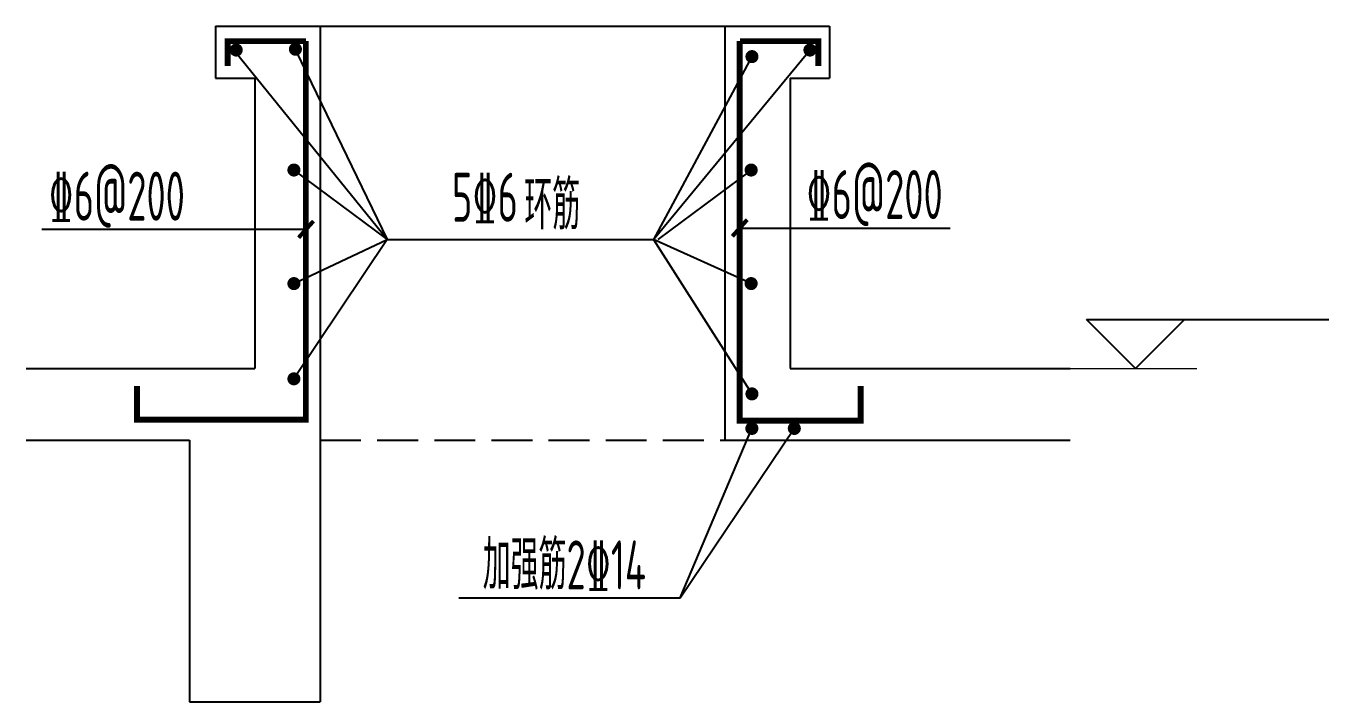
# Model space of a CAD drawing. Extents: x 2506385 to 2810062, y -487803 to -193521.
# Drawn here: x 2744162 to 2752142, y -437386 to -433246 of the extents above; entities that cross this region are included whole.
import ezdxf

# ---------------------------------------------------------------- set-up
doc = ezdxf.new("R2010")
doc.units = 0
doc.header["$LTSCALE"] = 1000
doc.header["$MEASUREMENT"] = 0
doc.linetypes.add('DASH', pattern=[0.35, 0.25, -0.1])
doc.linetypes.add('DOTE', pattern=[2.42, 2, -0.2, 0.02, -0.2])
for name, color, linetype in [('AXIS', 3, 'Continuous'), ('DIM_ELEV', 3, 'Continuous'), ('PUB_DIM', 3, 'Continuous')]:
    doc.layers.add(name, color=color, linetype=linetype)
for name, color, linetype, lineweight in [('Z-详图标注', 3, 'Continuous', 18), ('支座钢筋', 1, 'Continuous', 18), ('查找字符', 1, 'ByLayer', 18)]:
    doc.layers.add(name, color=color, linetype=linetype, lineweight=lineweight)
doc.styles.add('TSSD_REIN', font='TSSDENG', dxfattribs={"width": 0.8, "bigfont": 'TSSDCHN'})

msp = doc.modelspace()

# ---------------------------------------------------------------- linework, layer by layer
for p, q in [((2745322.7, -433245.7), (2749082.7, -433245.7)), ((2745322.7, -433245.7), (2745322.7, -433565.7)), ((2745962.7, -433245.7), (2745962.7, -435783.3)), ((2748442.7, -433245.7), (2748442.7, -435783.3)), ((2749082.7, -433245.7), (2749082.7, -433565.7)), ((2745785.3, -433338), (2746373.2, -434554.1)), ((2748607.9, -433432.8), (2748004.4, -434554.1)), ((2745322.7, -433565.7), (2745562.7, -433565.7)), ((2745562.7, -433565.7), (2745562.7, -435343.3)), ((2748842.7, -433565.7), (2749082.7, -433565.7)), ((2748842.7, -433565.7), (2748842.7, -435343.3)), ((2745802.4, -434127.7), (2746373.2, -434554.1)), ((2748603, -434127.7), (2748032.2, -434554.1)), ((2745875.7, -434492.2), (2744257.8, -434492.2)), ((2748532.2, -434483.9), (2749822, -434483.9)), ((2746373.2, -434554.1), (2745802.4, -435406.7)), ((2745802.4, -434823.3), (2746373.2, -434554.1)), ((2748004.4, -434554.1), (2748607.9, -435499)), ((2748603, -434823.3), (2748004.4, -434554.1)), ((2744161.7, -435343.3), (2745562.7, -435343.3)), ((2748842.7, -435343.3), (2750557.6, -435343.3)), ((2748169.1, -436749), (2748607.3, -435710.5)), ((2748169.1, -436749), (2748867.4, -435710.5)), ((2744161.7, -435783.3), (2745162.7, -435783.3)), ((2745162.7, -435783.3), (2745162.7, -437385.9)), ((2745962.7, -435783.3), (2745962.7, -437385.9)), ((2748442.7, -435783.3), (2749829.6, -435783.3)), ((2749681.3, -435783.3), (2750557.6, -435783.3)), ((2746811.6, -436749), (2748169.1, -436749)), ((2745162.7, -437385.9), (2745962.7, -437385.9))]:
    msp.add_line(p, q)
at = {"linetype": 'DOTE', "ltscale": 100}
for p, q in [((2748004.4, -434554.1), (2748950.2, -433408)), ((2746373.2, -434554.1), (2745448.8, -433412.5))]:
    msp.add_line(p, q, dxfattribs=at)
at = {"color": 3, "linetype": 'DASH'}
msp.add_line((2745962.7, -435783.3), (2748442.7, -435783.3), dxfattribs=at)
at = {"layer": 'AXIS'}
msp.add_line((2746373.2, -434554.1), (2748004.4, -434554.1), dxfattribs=at)
at = {"layer": 'DIM_ELEV'}
for p, q in [((2750956.9, -435343.3), (2750656.9, -435043.3)), ((2750656.9, -435043.3), (2752142, -435043.3)), ((2750956.9, -435343.3), (2751256.9, -435043.3))]:
    msp.add_line(p, q, dxfattribs=at)
at = {"layer": 'Z-详图标注'}
msp.add_line((2750503.6, -435343.3), (2751331.8, -435343.3), dxfattribs=at)
at = {"layer": '支座钢筋', "const_width": 36}
for points in [[(2745875.7, -433338), (2745875.7, -435656.4), (2744841, -435656.4), (2744841, -435450.8)], [(2745875.7, -433338), (2745396.6, -433338), (2745396.6, -433489.4)], [(2748532.2, -433338), (2748532.2, -435680.4)], [(2748534.8, -433338), (2749013.9, -433338), (2749013.9, -433489.4)]]:
    msp.add_lwpolyline(points, dxfattribs=at)
at = {"layer": '支座钢筋', "const_width": 40}
for points in [[(2745468.8, -433392.5, 1), (2745428.8, -433392.5, 1), (2745468.8, -433392.5, 1)], [(2745831.5, -433387.4, 1), (2745791.5, -433387.4, 1), (2745831.5, -433387.4, 1)], [(2748627.9, -433432.8, 1), (2748587.9, -433432.8, 1), (2748627.9, -433432.8, 1)], [(2748983.1, -433392.7, 1), (2748943.1, -433392.7, 1), (2748983.1, -433392.7, 1)], [(2745822.4, -434127.7, 1), (2745782.4, -434127.7, 1), (2745822.4, -434127.7, 1)], [(2748583, -434127.7, -1), (2748623, -434127.7, -1), (2748583, -434127.7, -1)], [(2745822.4, -434823.3, 1), (2745782.4, -434823.3, 1), (2745822.4, -434823.3, 1)], [(2748583, -434823.3, -1), (2748623, -434823.3, -1), (2748583, -434823.3, -1)], [(2745822.4, -435406.7, 1), (2745782.4, -435406.7, 1), (2745822.4, -435406.7, 1)], [(2748627.9, -435499, 1), (2748587.9, -435499, 1), (2748627.9, -435499, 1)], [(2748627.3, -435710.5, 1), (2748587.3, -435710.5, 1), (2748627.3, -435710.5, 1)], [(2748887.4, -435710.5, 1), (2748847.4, -435710.5, 1), (2748887.4, -435710.5, 1)]]:
    msp.add_lwpolyline(points, format="xyb", dxfattribs=at)
at = {"layer": '支座钢筋'}
msp.add_lwpolyline([(2748532.2, -435663.1, 36, 36, 0), (2749274.1, -435663.1, 36, 36, 0), (2749274.1, -435450.8, 36, 36, 0)], format="xyseb", dxfattribs=at)
at = {"layer": '查找字符', "color": 3, "const_width": 25}
for points in [[(2745831.2, -434542.1), (2745922.2, -434440.2)], [(2748487.7, -434533.8), (2748578.7, -434431.8)]]:
    msp.add_lwpolyline(points, dxfattribs=at)

# ---------------------------------------------------------------- texts
at = {"layer": 'PUB_DIM', "color": 2, "style": 'TSSD_REIN', "width": 0.6}
for s, p in [('%%1326@200', (2744299.6, -434437.7)), (' %%1326@200', (2748832, -434427.9)), ('5%%1326', (2746770.5, -434444.3)), ('环筋', (2747213.8, -434491.3)), ('加强筋2%%13214', (2746958.9, -436696.5))]:
    msp.add_text(s, height=300, dxfattribs=at).set_placement(p)

doc.saveas('drawing.dxf')
